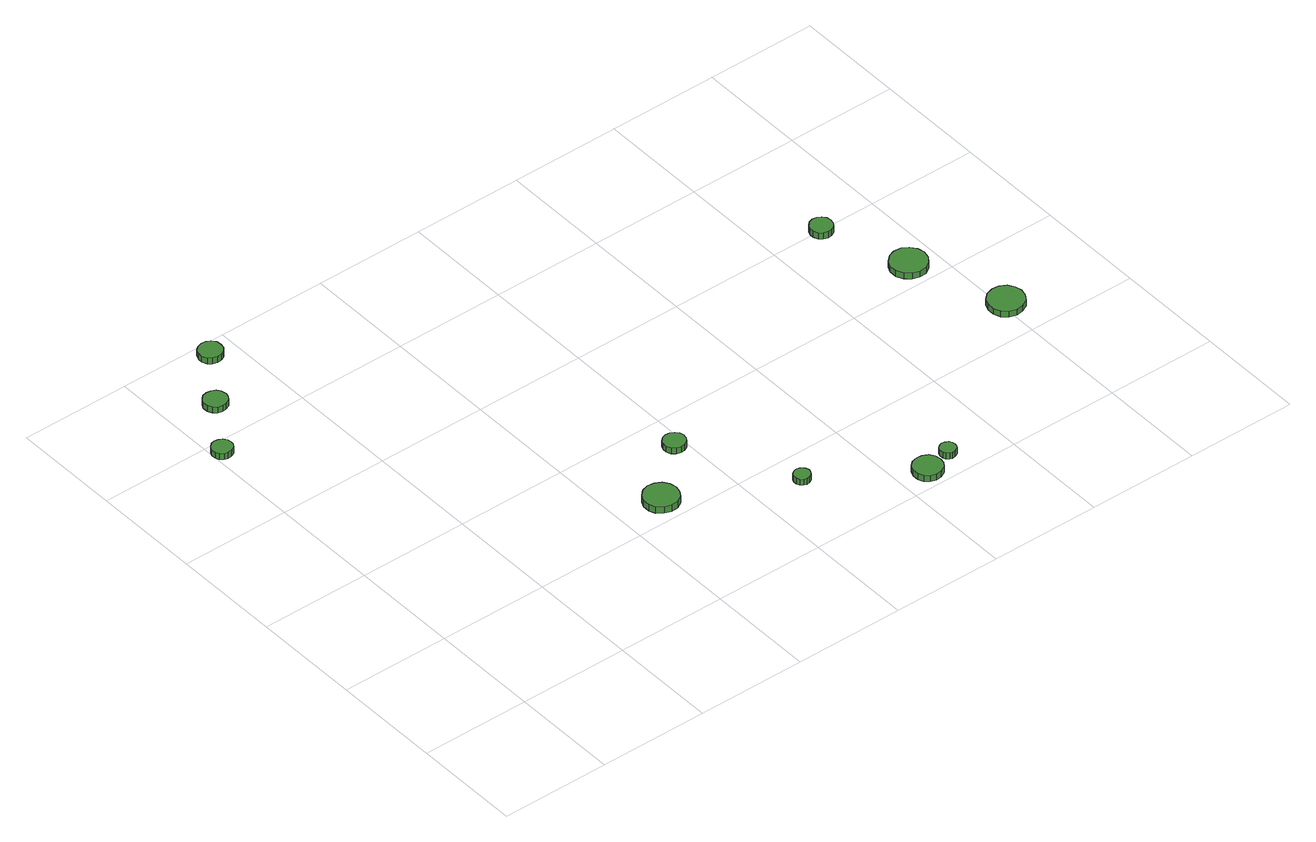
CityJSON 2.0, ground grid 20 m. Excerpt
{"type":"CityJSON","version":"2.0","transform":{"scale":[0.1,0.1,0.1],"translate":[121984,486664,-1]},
"CityObjects":{
"tree1":{"type":"SolitaryVegetationObject","attributes":{"function":"something"},"geometry":[{"type":"MultiSurface","lod":"1","boundaries":[[[0,1,2,3,4,5,6,7,8,9,10,11,12,13,14]],[[15,16,17,18,19,20,21,22,23,24,25,26,27,28,29]],[[0,29,28,1]],[[1,28,27,2]],[[2,27,26,3]],[[3,26,25,4]],[[4,25,24,5]],[[5,24,23,6]],[[6,23,22,7]],[[7,22,21,8]],[[8,21,20,9]],[[9,20,19,10]],[[10,19,18,11]],[[11,18,17,12]],[[12,17,16,13]],[[13,16,15,14]],[[14,15,29,0]]]}]},
"tree2":{"type":"SolitaryVegetationObject","attributes":{"function":"something"},"geometry":[{"type":"MultiSurface","lod":"1","boundaries":[[[30,31,32,33,34,35,36,37,38,39,40,41,42,43,44]],[[45,46,47,48,49,50,51,52,53,54,55,56,57,58,59]],[[30,59,58,31]],[[31,58,57,32]],[[32,57,56,33]],[[33,56,55,34]],[[34,55,54,35]],[[35,54,53,36]],[[36,53,52,37]],[[37,52,51,38]],[[38,51,50,39]],[[39,50,49,40]],[[40,49,48,41]],[[41,48,47,42]],[[42,47,46,43]],[[43,46,45,44]],[[44,45,59,30]]]}]},
"tree3":{"type":"SolitaryVegetationObject","attributes":{"function":"something"},"geometry":[{"type":"MultiSurface","lod":"1","boundaries":[[[60,61,62,63,64,65,66,67,68,69,70,71,72,73,74]],[[75,76,77,78,79,80,81,82,83,84,85,86,87,88,89]],[[60,89,88,61]],[[61,88,87,62]],[[62,87,86,63]],[[63,86,85,64]],[[64,85,84,65]],[[65,84,83,66]],[[66,83,82,67]],[[67,82,81,68]],[[68,81,80,69]],[[69,80,79,70]],[[70,79,78,71]],[[71,78,77,72]],[[72,77,76,73]],[[73,76,75,74]],[[74,75,89,60]]]}]},
"tree4":{"type":"SolitaryVegetationObject","attributes":{"function":"something"},"geometry":[{"type":"MultiSurface","lod":"1","boundaries":[[[90,91,92,93,94,95,96,97,98,99,100,101,102,103,104]],[[105,106,107,108,109,110,111,112,113,114,115,116,117,118,119]],[[90,119,118,91]],[[91,118,117,92]],[[92,117,116,93]],[[93,116,115,94]],[[94,115,114,95]],[[95,114,113,96]],[[96,113,112,97]],[[97,112,111,98]],[[98,111,110,99]],[[99,110,109,100]],[[100,109,108,101]],[[101,108,107,102]],[[102,107,106,103]],[[103,106,105,104]],[[104,105,119,90]]]}]},
"tree5":{"type":"SolitaryVegetationObject","attributes":{"function":"something"},"geometry":[{"type":"MultiSurface","lod":"1","boundaries":[[[120,121,122,123,124,125,126,127,128,129,130,131,132,133,134]],[[135,136,137,138,139,140,141,142,143,144,145,146,147,148,149]],[[120,149,148,121]],[[121,148,147,122]],[[122,147,146,123]],[[123,146,145,124]],[[124,145,144,125]],[[125,144,143,126]],[[126,143,142,127]],[[127,142,141,128]],[[128,141,140,129]],[[129,140,139,130]],[[130,139,138,131]],[[131,138,137,132]],[[132,137,136,133]],[[133,136,135,134]],[[134,135,149,120]]]}]},
"tree6":{"type":"SolitaryVegetationObject","attributes":{"function":"something"},"geometry":[{"type":"MultiSurface","lod":"1","boundaries":[[[150,151,152,153,154,155,156,157,158,159,160,161,162,163,164]],[[165,166,167,168,169,170,171,172,173,174,175,176,177,178,179]],[[150,179,178,151]],[[151,178,177,152]],[[152,177,176,153]],[[153,176,175,154]],[[154,175,174,155]],[[155,174,173,156]],[[156,173,172,157]],[[157,172,171,158]],[[158,171,170,159]],[[159,170,169,160]],[[160,169,168,161]],[[161,168,167,162]],[[162,167,166,163]],[[163,166,165,164]],[[164,165,179,150]]]}]},
"tree7":{"type":"SolitaryVegetationObject","attributes":{"function":"something"},"geometry":[{"type":"MultiSurface","lod":"1","boundaries":[[[180,181,182,183,184,185,186,187,188,189,190,191,192,193,194]],[[195,196,197,198,199,200,201,202,203,204,205,206,207,208,209]],[[180,209,208,181]],[[181,208,207,182]],[[182,207,206,183]],[[183,206,205,184]],[[184,205,204,185]],[[185,204,203,186]],[[186,203,202,187]],[[187,202,201,188]],[[188,201,200,189]],[[189,200,199,190]],[[190,199,198,191]],[[191,198,197,192]],[[192,197,196,193]],[[193,196,195,194]],[[194,195,209,180]]]}]},
"tree8":{"type":"SolitaryVegetationObject","attributes":{"function":"something"},"geometry":[{"type":"MultiSurface","lod":"1","boundaries":[[[210,211,212,213,214,215,216,217,218,219,220,221,222,223,224]],[[225,226,227,228,229,230,231,232,233,234,235,236,237,238,239]],[[210,239,238,211]],[[211,238,237,212]],[[212,237,236,213]],[[213,236,235,214]],[[214,235,234,215]],[[215,234,233,216]],[[216,233,232,217]],[[217,232,231,218]],[[218,231,230,219]],[[219,230,229,220]],[[220,229,228,221]],[[221,228,227,222]],[[222,227,226,223]],[[223,226,225,224]],[[224,225,239,210]]]}]},
"tree9":{"type":"SolitaryVegetationObject","attributes":{"function":"something"},"geometry":[{"type":"MultiSurface","lod":"1","boundaries":[[[240,241,242,243,244,245,246,247,248,249,250,251,252,253,254]],[[255,256,257,258,259,260,261,262,263,264,265,266,267,268,269]],[[240,269,268,241]],[[241,268,267,242]],[[242,267,266,243]],[[243,266,265,244]],[[244,265,264,245]],[[245,264,263,246]],[[246,263,262,247]],[[247,262,261,248]],[[248,261,260,249]],[[249,260,259,250]],[[250,259,258,251]],[[251,258,257,252]],[[252,257,256,253]],[[253,256,255,254]],[[254,255,269,240]]]}]},
"tree10":{"type":"SolitaryVegetationObject","attributes":{"function":"something"},"geometry":[{"type":"MultiSurface","lod":"1","boundaries":[[[270,271,272,273,274,275,276,277,278,279,280,281,282,283,284]],[[285,286,287,288,289,290,291,292,293,294,295,296,297,298,299]],[[270,299,298,271]],[[271,298,297,272]],[[272,297,296,273]],[[273,296,295,274]],[[274,295,294,275]],[[275,294,293,276]],[[276,293,292,277]],[[277,292,291,278]],[[278,291,290,279]],[[279,290,289,280]],[[280,289,288,281]],[[281,288,287,282]],[[282,287,286,283]],[[283,286,285,284]],[[284,285,299,270]]]}]},
"tree11":{"type":"SolitaryVegetationObject","attributes":{"function":"something"},"geometry":[{"type":"MultiSurface","lod":"1","boundaries":[[[300,301,302,303,304,305,306,307,308,309,310,311,312,313,314]],[[315,316,317,318,319,320,321,322,323,324,325,326,327,328,329]],[[300,329,328,301]],[[301,328,327,302]],[[302,327,326,303]],[[303,326,325,304]],[[304,325,324,305]],[[305,324,323,306]],[[306,323,322,307]],[[307,322,321,308]],[[308,321,320,309]],[[309,320,319,310]],[[310,319,318,311]],[[311,318,317,312]],[[312,317,316,313]],[[313,316,315,314]],[[314,315,329,300]]]}]}
},
"vertices":[
[36,777,19],[35,784,19],[30,790,19],[24,794,19],[16,795,19],[9,793,19],[3,788,19],[0,781,19],[0,773,19],[3,766,19],[9,761,19],[16,759,19],[24,760,19],[30,763,19],[35,770,19],[35,770,7],[30,763,7],[24,760,7],[16,759,7],[9,761,7],[3,766,7],[0,773,7],[0,781,7],[3,788,7],[9,793,7],[16,795,7],[24,794,7],[30,790,7],[35,784,7],[36,777,7],
[105,874,19],[103,883,19],[98,890,19],[90,894,19],[82,895,19],[73,893,19],[67,887,19],[63,879,19],[63,870,19],[67,862,19],[73,856,19],[82,854,19],[90,855,19],[98,859,19],[103,866,19],[103,866,7],[98,859,7],[90,855,7],[82,854,7],[73,856,7],[67,862,7],[63,870,7],[63,879,7],[67,887,7],[73,893,7],[82,895,7],[90,894,7],[98,890,7],[103,883,7],[105,874,7],
[175,973,19],[174,982,19],[168,989,19],[161,993,19],[152,994,19],[143,991,19],[137,986,19],[133,977,19],[133,969,19],[137,960,19],[143,955,19],[152,952,19],[161,953,19],[168,957,19],[174,964,19],[174,964,7],[168,957,7],[161,953,7],[152,952,7],[143,955,7],[137,960,7],[133,969,7],[133,977,7],[137,986,7],[143,991,7],[152,994,7],[161,993,7],[168,989,7],[174,982,7],[175,973,7],
[509,243,22],[506,256,22],[499,266,22],[488,272,22],[475,274,22],[463,270,22],[453,261,22],[448,249,22],[448,237,22],[453,225,22],[463,217,22],[475,213,22],[488,214,22],[499,220,22],[506,231,22],[506,231,9],[499,220,9],[488,214,9],[475,213,9],[463,217,9],[453,225,9],[448,237,9],[448,249,9],[453,261,9],[463,270,9],[475,274,9],[488,272,9],[499,266,9],[506,256,9],[509,243,9],
[600,335,21],[598,343,21],[593,349,21],[586,353,21],[578,354,21],[570,352,21],[564,346,21],[561,339,21],[561,331,21],[564,323,21],[570,318,21],[578,315,21],[586,316,21],[593,320,21],[598,327,21],[598,327,9],[593,320,9],[586,316,9],[578,315,9],[570,318,9],[564,323,9],[561,331,9],[561,339,9],[564,346,9],[570,352,9],[578,354,9],[586,353,9],[593,349,9],[598,343,9],[600,335,9],
[698,142,23],[696,148,23],[693,152,23],[688,155,23],[682,156,23],[676,154,23],[671,150,23],[669,145,23],[669,139,23],[671,133,23],[676,129,23],[682,127,23],[688,128,23],[693,131,23],[696,136,23],[696,136,11],[693,131,11],[688,128,11],[682,127,11],[676,129,11],[671,133,11],[669,139,11],[669,145,11],[671,150,11],[676,154,11],[682,156,11],[688,155,11],[693,152,11],[696,148,11],[698,142,11],
[875,30,24],[873,41,24],[867,50,24],[857,55,24],[847,56,24],[836,53,24],[828,46,24],[824,36,24],[824,25,24],[828,15,24],[836,8,24],[847,5,24],[857,6,24],[867,11,24],[873,20,24],[873,20,12],[867,11,12],[857,6,12],[847,5,12],[836,8,12],[828,15,12],[824,25,12],[824,36,12],[828,46,12],[836,53,12],[847,56,12],[857,55,12],[867,50,12],[873,41,12],[875,30,12],
[916,44,24],[915,50,24],[912,55,24],[906,58,24],[900,59,24],[895,57,24],[890,53,24],[888,48,24],[888,41,24],[890,36,24],[895,32,24],[900,30,24],[906,31,24],[912,34,24],[915,39,24],[915,39,12],[912,34,12],[906,31,12],[900,30,12],[895,32,12],[890,36,12],[888,41,12],[888,48,12],[890,53,12],[895,57,12],[900,59,12],[906,58,12],[912,55,12],[915,50,12],[916,44,12],
[1110,592,27],[1108,600,27],[1103,607,27],[1096,611,27],[1088,612,27],[1080,609,27],[1074,603,27],[1071,596,27],[1071,588,27],[1074,580,27],[1080,575,27],[1088,572,27],[1096,573,27],[1103,577,27],[1108,584,27],[1108,584,14],[1103,577,14],[1096,573,14],[1088,572,14],[1080,575,14],[1074,580,14],[1071,588,14],[1071,596,14],[1074,603,14],[1080,609,14],[1088,612,14],[1096,611,14],[1103,607,14],[1108,600,14],[1110,592,14],
[1175,438,26],[1172,451,26],[1164,462,26],[1153,469,26],[1139,470,26],[1127,466,26],[1117,457,26],[1111,445,26],[1111,431,26],[1117,419,26],[1127,410,26],[1139,406,26],[1153,407,26],[1164,414,26],[1172,425,26],[1172,425,14],[1164,414,14],[1153,407,14],[1139,406,14],[1127,410,14],[1117,419,14],[1111,431,14],[1111,445,14],[1117,457,14],[1127,466,14],[1139,470,14],[1153,469,14],[1164,462,14],[1172,451,14],[1175,438,14],
[1235,268,26],[1232,281,26],[1225,292,26],[1213,299,26],[1200,300,26],[1187,296,26],[1177,287,26],[1172,275,26],[1172,262,26],[1177,249,26],[1187,240,26],[1200,236,26],[1213,238,26],[1225,244,26],[1232,255,26],[1232,255,14],[1225,244,14],[1213,238,14],[1200,236,14],[1187,240,14],[1177,249,14],[1172,262,14],[1172,275,14],[1177,287,14],[1187,296,14],[1200,300,14],[1213,299,14],[1225,292,14],[1232,281,14],[1235,268,14]
]}
